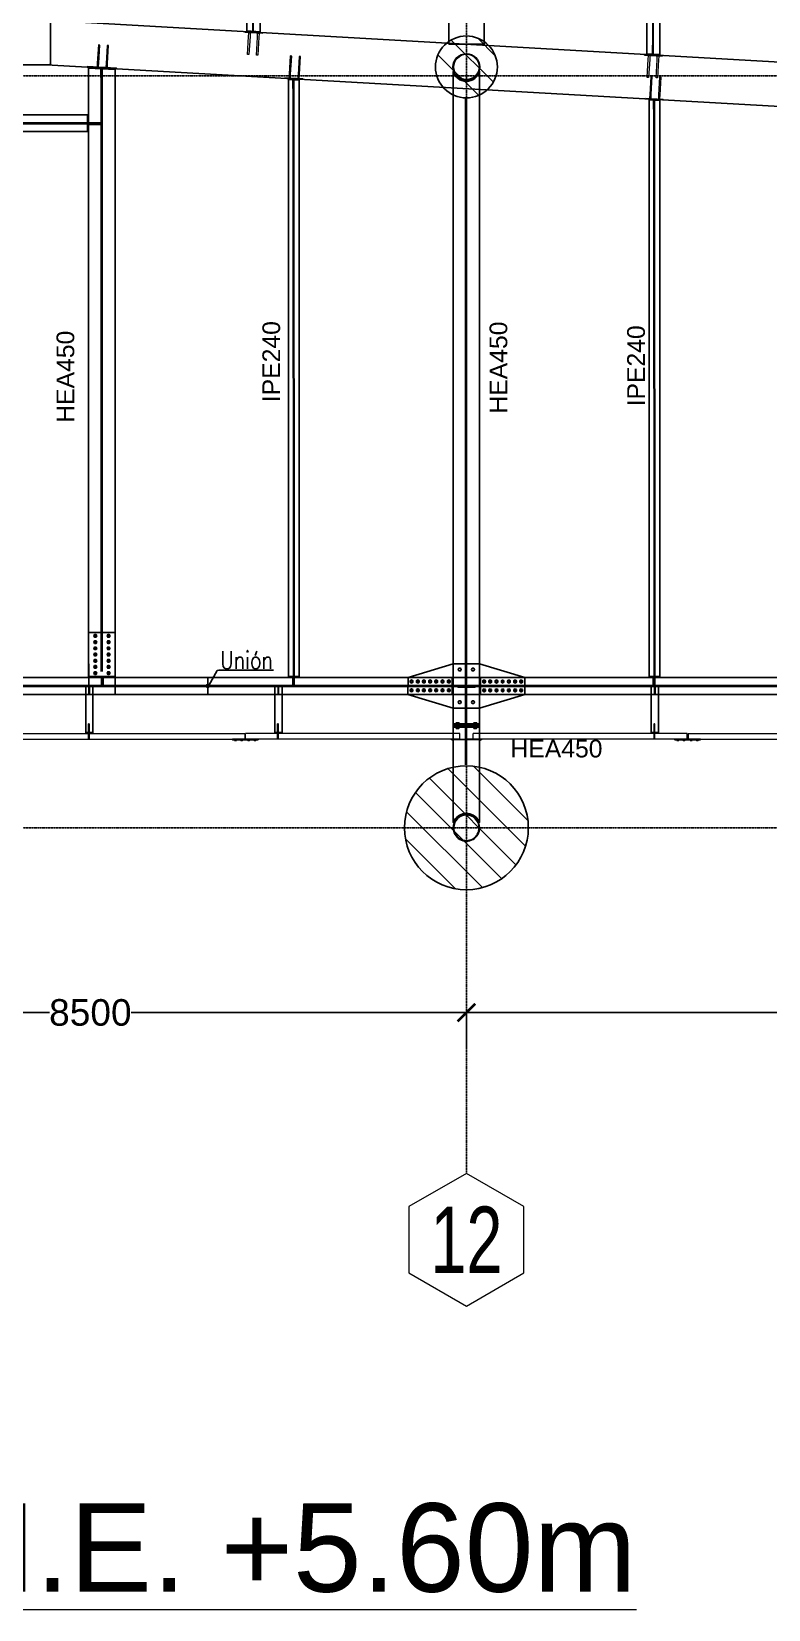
# Model space of a CAD drawing. Header units: millimetres. Extents: x -12345 to 95575, y -10691 to 31862.
# Drawn here: x 46085 to 54414, y -8835 to 9000 of the extents above; entities that cross this region are included whole.
import ezdxf
from ezdxf.enums import TextEntityAlignment as Align

# ---------------------------------------------------------------- set-up
doc = ezdxf.new("R2010")
doc.units = ezdxf.units.MM
doc.header["$LTSCALE"] = 0.9
doc.linetypes.add('DXK_LINE_DOT3', pattern=[5.9187, 2.979, -0.9799, 0.9799, -0.9799])
doc.layers.get('0').update_dxf_attribs({"color": 255})
for name, color, linetype, lineweight in [('0-1', 7, 'Continuous', 5), ('E_COLUMNAS', 1, 'Continuous', 18), ('E_COLUMNAS-1', 1, 'Continuous', 25), ('E_TEXTO', 3, 'Continuous', 9), ('E_VIGAS-1', 254, 'Continuous', 25), ('E_VIGAS-2', 5, 'Continuous', 25), ('HCB-TEXT-H1', 6, 'Continuous', 18), ('HCB_EJES', 1, 'DXK_LINE_DOT3', 9), ('HCB_VARILLA', 5, 'Continuous', 15)]:
    doc.layers.add(name, color=color, linetype=linetype, lineweight=lineweight)
for name, color, linetype in [('COTAS', 8, 'Continuous'), ('HCB-EJES', 1, 'Continuous'), ('HCB-PLATINAS', 3, 'Continuous'), ('HCB-ROTULOS', 2, 'Continuous'), ('HCB_ALMA', 252, 'Continuous'), ('HCB_PANTALLAS', 6, 'Continuous'), ('HCB_VIGAS', 4, 'Continuous'), ('UNIÒN', 6, 'Continuous')]:
    doc.layers.add(name, color=color, linetype=linetype)
doc.styles.add('CNI_COTAS', font='romans.shx', dxfattribs={"width": 0.8})
doc.styles.add('VERDANA', font='arial.ttf')
doc.dimstyles.new('1.125', dxfattribs={"dimscale": 0, "dimtxt": 300, "dimasz": 200, "dimexe": 4, "dimexo": 4, "dimgap": 15, "dimtad": 0, "dimdec": 0, "dimzin": 4, "dimdsep": 46, "dimtxsty": 'VERDANA', "dimblk": 'ARCHTICK', "dimcen": -10, "dimclrd": 256, "dimclrt": 3, "dimadec": 0, "dimazin": 0, "dimtfac": 1, "dimtdec": 0, "dimtmove": 2, "dimatfit": 0, "dimldrblk": 'OBLIQUE', "dimfxl": 0.05, "dimtolj": 1, "dimtzin": 0, "dimarcsym": 0})
doc.dimstyles.new('UNIÒN', dxfattribs={"dimscale": 0, "dimtxt": 200, "dimasz": 60, "dimexe": 4, "dimexo": 4, "dimgap": 15, "dimtad": 1, "dimdec": 0, "dimzin": 4, "dimdsep": 46, "dimtxsty": 'CNI_COTAS', "dimcen": -0.09, "dimclrd": 6, "dimclrt": 3, "dimadec": 0, "dimazin": 0, "dimtfac": 1, "dimtdec": 0, "dimtmove": 2, "dimatfit": 0, "dimfxl": 0.05, "dimtolj": 1, "dimtzin": 0, "dimarcsym": 0})

# ---------------------------------------------------------------- blocks, each defined once
blk = doc.blocks.new('_ArchTick')
at = {"color": 0, "linetype": 'ByBlock', "const_width": 0.15}
blk.add_lwpolyline([(-0.5, -0.5), (0.5, 0.5)], dxfattribs=at)
blk = doc.blocks.new('*D110')
at = {"layer": 'COTAS', "color": 0, "lineweight": -2, "transparency": 16777216}
for p, q in [((42500, -2507), (42500, -2085)), ((51000, -2507), (51000, -2085))]:
    blk.add_line(p, q, dxfattribs=at)
at = {"layer": 'COTAS', "lineweight": -2, "transparency": 16777216}
for p, q in [((42500, -2089), (46287, -2089)), ((51000, -2089), (47213, -2089))]:
    blk.add_line(p, q, dxfattribs=at)
at = {"layer": 'Defpoints', "color": 0, "transparency": 16777216}
for p in [(42500, -2089), (42500, -2511), (51000, -2511)]:
    blk.add_point(p, dxfattribs=at)
at = {"layer": 'COTAS', "lineweight": -2, "transparency": 16777216, "xscale": 200, "yscale": 200, "zscale": 200, "rotation": 180}
blk.add_blockref('_ArchTick', (42500, -2089), dxfattribs=at)
at = {"layer": 'COTAS', "lineweight": -2, "transparency": 16777216, "xscale": 200, "yscale": 200, "zscale": 200}
blk.add_blockref('_ArchTick', (51000, -2089), dxfattribs=at)
at = {"layer": 'COTAS', "color": 3, "transparency": 16777216, "insert": (46750, -2089), "char_height": 300, "attachment_point": 5, "style": 'VERDANA'}
blk.add_mtext('\\A1;8500', dxfattribs=at)
blk = doc.blocks.new('_Oblique')
at = {"color": 0, "linetype": 'ByBlock', "lineweight": -2}
blk.add_line((-0.5, -0.5), (0.5, 0.5), dxfattribs=at)
blk = doc.blocks.new('*D111')
at = {"layer": 'COTAS', "color": 0, "lineweight": -2, "transparency": 16777216}
for p, q in [((51000, -2507), (51000, -2085)), ((59500, -2507), (59500, -2085))]:
    blk.add_line(p, q, dxfattribs=at)
at = {"layer": 'COTAS', "lineweight": -2, "transparency": 16777216}
for p, q in [((51000, -2089), (54787, -2089)), ((59500, -2089), (55713, -2089))]:
    blk.add_line(p, q, dxfattribs=at)
at = {"layer": 'Defpoints', "color": 0, "transparency": 16777216}
for p in [(51000, -2089), (51000, -2511), (59500, -2511)]:
    blk.add_point(p, dxfattribs=at)
at = {"layer": 'COTAS', "lineweight": -2, "transparency": 16777216, "xscale": 200, "yscale": 200, "zscale": 200, "rotation": 180}
blk.add_blockref('_ArchTick', (51000, -2089), dxfattribs=at)
at = {"layer": 'COTAS', "lineweight": -2, "transparency": 16777216, "xscale": 200, "yscale": 200, "zscale": 200}
blk.add_blockref('_ArchTick', (59500, -2089), dxfattribs=at)
at = {"layer": 'COTAS', "color": 3, "transparency": 16777216, "insert": (55250, -2089), "char_height": 300, "attachment_point": 5, "style": 'VERDANA'}
blk.add_mtext('\\A1;8500', dxfattribs=at)

msp = doc.modelspace()

# ---------------------------------------------------------------- hatches: boundary and pattern name
at = {"layer": 'E_COLUMNAS'}
h = msp.add_hatch(dxfattribs=at)
h.set_pattern_fill('FP_24', color=256, scale=1000, style=0, pattern_type=2)
h.set_pattern_definition([(135, (82662.18, -140662), (-159.09903, -159.09903), [])])
h.paths.add_polyline_path([(51032.5, 8251.5), (51096, 8263.4), (51156.2, 8286.7), (51211.1, 8320.7), (51258.8, 8364.2), (51297.8, 8415.7), (51326.5, 8473.6), (51344.2, 8535.7), (51350.2, 8600), (51344.2, 8664.3), (51326.5, 8726.4), (51297.8, 8784.3), (51258.8, 8835.8), (51211.1, 8879.3), (51156.2, 8913.3), (51096, 8936.6), (51032.5, 8948.5), (50967.9, 8948.5), (50904.4, 8936.6), (50844.2, 8913.3), (50789.3, 8879.3), (50741.5, 8835.8), (50702.6, 8784.3), (50673.8, 8726.4), (50656.1, 8664.3), (50650.2, 8600), (50656.1, 8535.7), (50673.8, 8473.6), (50702.6, 8415.7), (50741.5, 8364.2), (50789.3, 8320.7), (50844.2, 8286.7), (50904.4, 8263.4), (50967.9, 8251.5)])
h = msp.add_hatch(dxfattribs=at)
h.set_pattern_fill('FP_1', color=256, scale=1000, style=0, pattern_type=2)
h.set_pattern_definition([(135, (82662.1, -140662.42), (-159.09903, -159.09903), [])])
h.paths.add_polyline_path([(51000, -700), (51091.4, -694), (51181.2, -676.1), (51267.9, -646.7), (51350, -606.2), (51426.1, -555.3), (51495, -495), (51555.3, -426.1), (51606.2, -350), (51646.7, -267.9), (51676.1, -181.2), (51694, -91.4), (51700, 0), (51694, 91.4), (51676.1, 181.2), (51646.7, 267.9), (51606.2, 350), (51555.3, 426.1), (51495, 495), (51426.1, 555.3), (51350, 606.2), (51267.9, 646.7), (51181.2, 676.1), (51091.4, 694), (51000, 700), (50908.6, 694), (50818.8, 676.1), (50732.1, 646.7), (50650, 606.2), (50573.9, 555.3), (50505, 495), (50444.7, 426.1), (50393.8, 350), (50353.3, 267.9), (50323.9, 181.2), (50306, 91.4), (50300, 0), (50306, -91.4), (50323.9, -181.2), (50353.3, -267.9), (50393.8, -350), (50444.7, -426.1), (50505, -495), (50573.9, -555.3), (50650, -606.2), (50732.1, -646.7), (50818.8, -676.1), (50908.6, -694)])

# ---------------------------------------------------------------- linework, layer by layer
at = {"color": 1, "linetype": 'Continuous'}
for centre, radius, start, end in [((46805.5, 2168.3), 11, 90.03592, 270.03592), ((46805.5, 2168.3), 10, 30.03592, 210.03592), ((46805.5, 2168.3), 10, 210.03592, 30.03592), ((46805.5, 2168.3), 11, 270.03592, 90.03592), ((46955.5, 2168.4), 11, 90.03592, 270.03592), ((46955.5, 2168.4), 10, 30.03592, 210.03592), ((46955.5, 2168.4), 10, 210.03592, 30.03592), ((46955.5, 2168.4), 11, 270.03592, 90.03592), ((46805.6, 2098.3), 11, 90.03592, 270.03592), ((46805.6, 2028.3), 11, 90.03592, 270.03592), ((46805.6, 1958.3), 11, 90.03592, 270.03592), ((46805.6, 2098.3), 10, 30.03592, 210.03592), ((46805.6, 2028.3), 10, 30.03592, 210.03592), ((46805.6, 1958.3), 10, 30.03592, 210.03592), ((46805.6, 2098.3), 10, 210.03592, 30.03592), ((46805.6, 2028.3), 10, 210.03592, 30.03592), ((46805.6, 1958.3), 10, 210.03592, 30.03592), ((46805.6, 2098.3), 11, 270.03592, 90.03592), ((46805.6, 2028.3), 11, 270.03592, 90.03592), ((46805.6, 1958.3), 11, 270.03592, 90.03592), ((46955.6, 2098.4), 11, 90.03592, 270.03592), ((46955.6, 2028.4), 11, 90.03592, 270.03592), ((46955.6, 1958.4), 11, 90.03592, 270.03592), ((46955.6, 2098.4), 10, 30.03592, 210.03592), ((46955.6, 2028.4), 10, 30.03592, 210.03592), ((46955.6, 1958.4), 10, 30.03592, 210.03592), ((46955.6, 2098.4), 10, 210.03592, 30.03592), ((46955.6, 2028.4), 10, 210.03592, 30.03592), ((46955.6, 1958.4), 10, 210.03592, 30.03592), ((46955.6, 2098.4), 11, 270.03592, 90.03592), ((46955.6, 2028.4), 11, 270.03592, 90.03592), ((46955.6, 1958.4), 11, 270.03592, 90.03592), ((46805.7, 1888.3), 11, 90.03592, 270.03592), ((46805.7, 1818.3), 11, 90.03592, 270.03592), ((46805.7, 1888.3), 10, 30.03592, 210.03592), ((46805.7, 1818.3), 10, 30.03592, 210.03592), ((46805.7, 1888.3), 10, 210.03592, 30.03592), ((46805.7, 1818.3), 10, 210.03592, 30.03592), ((46805.7, 1888.3), 11, 270.03592, 90.03592), ((46805.7, 1818.3), 11, 270.03592, 90.03592), ((46955.7, 1888.4), 11, 90.03592, 270.03592), ((46955.7, 1818.4), 11, 90.03592, 270.03592), ((46955.7, 1888.4), 10, 30.03592, 210.03592), ((46955.7, 1818.4), 10, 30.03592, 210.03592), ((46955.7, 1888.4), 10, 210.03592, 30.03592), ((46955.7, 1818.4), 10, 210.03592, 30.03592), ((46955.7, 1888.4), 11, 270.03592, 90.03592), ((46955.7, 1818.4), 11, 270.03592, 90.03592), ((46805.8, 1748.3), 11, 90.03592, 270.03592), ((46805.8, 1748.3), 10, 30.03592, 210.03592), ((46805.8, 1748.3), 10, 210.03592, 30.03592), ((46805.8, 1748.3), 11, 270.03592, 90.03592), ((46955.8, 1748.4), 11, 90.03592, 270.03592), ((46955.8, 1748.4), 10, 30.03592, 210.03592), ((46955.8, 1748.4), 10, 210.03592, 30.03592), ((46955.8, 1748.4), 11, 270.03592, 90.03592), ((50380, 1653.4), 11.5, 18, 198), ((50380, 1653.4), 11.5, 198, 18), ((50380, 1653.4), 10, 90, 270), ((50380, 1653.4), 10, 270, 90), ((50450, 1653.4), 11.5, 18, 198), ((50450, 1653.4), 11.5, 198, 18), ((50450, 1653.4), 10, 90, 270), ((50450, 1653.4), 10, 270, 90), ((50520, 1653.4), 11.5, 18, 198), ((50520, 1653.4), 11.5, 198, 18), ((50520, 1653.4), 10, 90, 270), ((50520, 1653.4), 10, 270, 90), ((50590, 1653.4), 11.5, 18, 198), ((50590, 1653.4), 11.5, 198, 18), ((50590, 1653.4), 10, 90, 270), ((50590, 1653.4), 10, 270, 90), ((50660, 1653.4), 11.5, 18, 198), ((50660, 1653.4), 11.5, 198, 18), ((50660, 1653.4), 10, 90, 270), ((50660, 1653.4), 10, 270, 90), ((50730, 1653.4), 11.5, 18, 198), ((50730, 1653.4), 11.5, 198, 18), ((50730, 1653.4), 10, 90, 270), ((50730, 1653.4), 10, 270, 90), ((50800, 1653.4), 11.5, 18, 198), ((50800, 1653.4), 11.5, 198, 18), ((50800, 1653.4), 10, 90, 270), ((50800, 1653.4), 10, 270, 90), ((51200, 1653.4), 11.5, 18, 198), ((51200, 1653.4), 11.5, 198, 18), ((51200, 1653.4), 10, 90, 270), ((51200, 1653.4), 10, 270, 90), ((51270, 1653.4), 11.5, 18, 198), ((51270, 1653.4), 11.5, 198, 18), ((51270, 1653.4), 10, 90, 270), ((51270, 1653.4), 10, 270, 90), ((51340, 1653.4), 11.5, 18, 198), ((51340, 1653.4), 11.5, 198, 18), ((51340, 1653.4), 10, 90, 270), ((51340, 1653.4), 10, 270, 90), ((51410, 1653.4), 11.5, 18, 198), ((51410, 1653.4), 11.5, 198, 18), ((51410, 1653.4), 10, 90, 270), ((51410, 1653.4), 10, 270, 90), ((51480, 1653.4), 11.5, 18, 198), ((51480, 1653.4), 11.5, 198, 18), ((51480, 1653.4), 10, 90, 270), ((51480, 1653.4), 10, 270, 90), ((51550, 1653.4), 11.5, 18, 198), ((51550, 1653.4), 11.5, 198, 18), ((51550, 1653.4), 10, 90, 270), ((51550, 1653.4), 10, 270, 90), ((51620, 1653.4), 11.5, 18, 198), ((51620, 1653.4), 11.5, 198, 18), ((51620, 1653.4), 10, 90, 270), ((51620, 1653.4), 10, 270, 90), ((50380, 1553.4), 11.5, 18, 198), ((50380, 1553.4), 11.5, 198, 18), ((50380, 1553.4), 10, 90, 270), ((50380, 1553.4), 10, 270, 90), ((50450, 1553.4), 11.5, 18, 198), ((50450, 1553.4), 11.5, 198, 18), ((50450, 1553.4), 10, 90, 270), ((50450, 1553.4), 10, 270, 90), ((50520, 1553.4), 11.5, 18, 198), ((50520, 1553.4), 11.5, 198, 18), ((50520, 1553.4), 10, 90, 270), ((50520, 1553.4), 10, 270, 90), ((50590, 1553.4), 11.5, 18, 198), ((50590, 1553.4), 11.5, 198, 18), ((50590, 1553.4), 10, 90, 270), ((50590, 1553.4), 10, 270, 90), ((50660, 1553.4), 11.5, 18, 198), ((50660, 1553.4), 11.5, 198, 18), ((50660, 1553.4), 10, 90, 270), ((50660, 1553.4), 10, 270, 90), ((50730, 1553.4), 11.5, 18, 198), ((50730, 1553.4), 11.5, 198, 18), ((50730, 1553.4), 10, 90, 270), ((50730, 1553.4), 10, 270, 90), ((50800, 1553.4), 11.5, 18, 198), ((50800, 1553.4), 11.5, 198, 18), ((50800, 1553.4), 10, 90, 270), ((50800, 1553.4), 10, 270, 90), ((51200, 1553.4), 11.5, 18, 198), ((51200, 1553.4), 11.5, 198, 18), ((51200, 1553.4), 10, 90, 270), ((51200, 1553.4), 10, 270, 90), ((51270, 1553.4), 11.5, 18, 198), ((51270, 1553.4), 11.5, 198, 18), ((51270, 1553.4), 10, 90, 270), ((51270, 1553.4), 10, 270, 90), ((51340, 1553.4), 11.5, 18, 198), ((51340, 1553.4), 11.5, 198, 18), ((51340, 1553.4), 10, 90, 270), ((51340, 1553.4), 10, 270, 90), ((51410, 1553.4), 11.5, 18, 198), ((51410, 1553.4), 11.5, 198, 18), ((51410, 1553.4), 10, 90, 270), ((51410, 1553.4), 10, 270, 90), ((51480, 1553.4), 11.5, 18, 198), ((51480, 1553.4), 11.5, 198, 18), ((51480, 1553.4), 10, 90, 270), ((51480, 1553.4), 10, 270, 90), ((51550, 1553.4), 11.5, 18, 198), ((51550, 1553.4), 11.5, 198, 18), ((51550, 1553.4), 10, 90, 270), ((51550, 1553.4), 10, 270, 90), ((51620, 1553.4), 11.5, 18, 198), ((51620, 1553.4), 11.5, 198, 18), ((51620, 1553.4), 10, 90, 270), ((51620, 1553.4), 10, 270, 90)]:
    msp.add_arc(centre, radius, start, end, dxfattribs=at)
at = {"layer": '0-1', "color": 8}
for p, q in [((36505, 1066.6), (48495, 1066.6)), ((36505, 1001.6), (48495, 1001.6)), ((48495, 1066.6), (48495, 1001.6)), ((48505, 1001.6), (48505, 1066.6)), ((50850, 1066.6), (48505, 1066.6)), ((50850, 1001.6), (48505, 1001.6)), ((50829.3, 1001.6), (50994.3, 1001.6)), ((50924.3, 1066.6), (50850, 1066.6)), ((50924.3, 1001.6), (50924.3, 1066.6)), ((51170.8, 1001.6), (51005.8, 1001.6)), ((51075.8, 1001.6), (51075.8, 1066.6)), ((51150, 1066.6), (51075.8, 1066.6)), ((53495, 1066.6), (51150, 1066.6)), ((53495, 1001.6), (51150, 1001.6)), ((53495, 1001.6), (53495, 1066.6)), ((53505, 1066.6), (53505, 1001.6)), ((53505, 1066.6), (65495, 1066.6)), ((53505, 1001.6), (65495, 1001.6))]:
    msp.add_line(p, q, dxfattribs=at)
at = {"layer": 'E_COLUMNAS', "linetype": 'Continuous'}
for points in [[(50847.7, -0.1, 1), (51152.7, 0.1, 1)], [(50857.7, 0.1, 1), (51142.7, 0, 1)]]:
    msp.add_lwpolyline(points, format="xyb", close=True, dxfattribs=at)
for radius in [152.5, 142.5]:
    msp.add_circle((51000, 8600), radius, dxfattribs=at)
at = {"layer": 'E_COLUMNAS-1'}
for centre, radius in [((51000, 8600), 350), ((51000, 0), 700)]:
    msp.add_circle(centre, radius, dxfattribs=at)
at = {"layer": 'E_VIGAS-1', "color": 30, "true_color": 0xf26722}
for p, q in [((50800, 16649.9), (50800, 8856.7)), ((51200, 16649.9), (51200, 8856.7)), ((46300.2, 9123.1), (59506.1, 8370.3)), ((50800, 8856.7), (51200, 8856.7))]:
    msp.add_line(p, q, dxfattribs=at)
at = {"layer": 'E_VIGAS-2', "color": 30, "true_color": 0xf26722}
msp.add_line((59508.9, 7869.3), (46250.7, 8625.2), dxfattribs=at)
at = {"layer": 'HCB-EJES', "linetype": 'DXK_LINE_DOT3'}
for p, q in [((51000, -3906.8), (51000, 29407)), ((-10844.5, 8500), (94075, 8500)), ((-6888.4, 1600), (90118.8, 1600)), ((-10844.5, 0), (94075, 0))]:
    msp.add_line(p, q, dxfattribs=at)
at = {"layer": 'HCB-PLATINAS'}
for points in [[(48591.6, 8992.5), (48585.7, 8992.8), (48585.6, 9002.7), (48585.6, 9102.7), (48591.6, 9102.7), (48591.6, 9002.7)], [(48495, 8992), (48694.7, 8980.6), (48695, 8986.6), (48495.4, 8998)], [(53012.3, 8734.5), (53212, 8723), (53212.3, 8729), (53012.7, 8740.5)], [(53108.9, 8735), (53103, 8735.3), (53102.9, 8745.1), (53102.9, 8845.1), (53108.9, 8845.1), (53108.9, 8745.1)], [(46715.8, 8604.6), (47045.7, 8585.8), (47045.7, 8579.8), (46715.8, 8598.6)], [(48949.3, 8477.3), (49149, 8465.9), (49148.6, 8459.9), (48949, 8471.4)], [(53024.1, 8245), (53223.8, 8233.6), (53223.4, 8227.6), (53023.8, 8239)]]:
    msp.add_lwpolyline(points, close=True, dxfattribs=at)
for points in [[(46869.8, 8589.9), (46869.7, 8479.7), (46875.7, 8479.7), (46875.8, 8589.5), (46869.8, 8589.9)], [(49039.2, 8466.2), (49039.2, 8356), (49045.2, 8356), (49045.2, 8465.8), (49039.2, 8466.2)], [(53114, 8233.9), (53114, 8123.7), (53120, 8123.7), (53120, 8233.5), (53114, 8233.9)]]:
    msp.add_lwpolyline(points, dxfattribs=at)
at = {"layer": 'HCB_ALMA'}
for p, q in [((53105.4, 8751.7), (53105.4, 16749.3)), ((53112.5, 8751.7), (53112.5, 16749.3)), ((46871.5, 1766.1), (46871.5, 8567.1)), ((46883, 1766.1), (46883, 8567.1)), ((49046.7, 1708.4), (49043.1, 8449.4)), ((49053.8, 1708.4), (49050.2, 8449.4)), ((50990.7, 712.7), (50990.7, 8250)), ((51002.2, 712.7), (51002.2, 8250)), ((53121.4, 1708.3), (53117.9, 8217.1)), ((53128.5, 1708.3), (53125, 8217.1)), ((34159.1, 7967.2), (46714.5, 7967.1)), ((34159.1, 7957.8), (46714.5, 7957.8)), ((42709.4, 1608), (50838.2, 1608)), ((51156.4, 1607.9), (59285.3, 1607.9)), ((42709.4, 1598.6), (50836.4, 1598.6)), ((51156.4, 1598.5), (59283.5, 1598.5))]:
    msp.add_line(p, q, dxfattribs=at)
at = {"layer": 'HCB_EJES', "color": 40, "linetype": 'ByBlock', "true_color": 0xf8d731}
msp.add_lwpolyline([(50350.5, -5031.8), (51000, -5406.8), (51649.5, -5031.8), (51649.5, -4281.8), (51000, -3906.8), (50350.5, -4281.8)], close=True, dxfattribs=at)
at = {"layer": 'HCB_PANTALLAS'}
msp.add_lwpolyline([(42700.1, 16375.3), (46300.1, 16375.3), (46300.1, 16875.3), (38700.1, 16875.3), (38700.1, 16375.3), (42300.1, 16375.3), (42300.1, 9125.3), (38700.1, 9125.3), (38700.1, 8625.3), (46300.1, 8625.3), (46300.1, 9125.3), (42700.1, 9125.3)], close=True, dxfattribs=at)
at = {"layer": 'HCB_VARILLA', "color": 5}
for points in [[(48545.3, 8987.6), (48549, 8988.9), (48552.6, 8987.2), (48554.6, 8986.3), (48556.6, 8980.5), (48554.4, 8943.1), (48542.7, 8738.9), (48526.7, 8739.8), (48538.4, 8944), (48540.6, 8981.4), (48543.3, 8986.9)], [(48645.2, 8981.9), (48648.9, 8983.2), (48652.4, 8981.5), (48654.4, 8980.5), (48656.4, 8974.8), (48654.2, 8937.3), (48642.5, 8733.2), (48626.5, 8734.1), (48638.3, 8938.2), (48640.4, 8975.7), (48643.1, 8981.2)], [(46830.4, 8599.7), (46833.9, 8598), (46837.6, 8599.2), (46839.7, 8600), (46842.3, 8605.5), (46844.5, 8642.9), (46856.2, 8847.1), (46840.2, 8848), (46828.5, 8643.8), (46826.4, 8606.4), (46828.4, 8600.6)], [(46930.2, 8593.9), (46933.7, 8592.2), (46937.4, 8593.5), (46939.5, 8594.2), (46942.2, 8599.8), (46944.3, 8637.2), (46956, 8841.4), (46940.1, 8842.3), (46928.3, 8638.1), (46926.2, 8600.7), (46928.2, 8594.9)], [(48999.8, 8476), (49003.3, 8474.2), (49007, 8475.5), (49009.1, 8476.3), (49011.8, 8481.8), (49013.9, 8519.2), (49025.6, 8723.4), (49009.7, 8724.3), (48997.9, 8520.1), (48995.8, 8482.7), (48997.8, 8476.9)], [(49099.6, 8470.2), (49103.2, 8468.5), (49106.9, 8469.8), (49108.9, 8470.5), (49111.6, 8476.1), (49113.8, 8513.5), (49125.5, 8717.7), (49109.5, 8718.6), (49097.8, 8514.4), (49095.6, 8477), (49097.6, 8471.2)], [(53062.6, 8730.1), (53066.3, 8731.4), (53069.9, 8729.7), (53071.8, 8728.7), (53073.9, 8723), (53071.7, 8685.5), (53060, 8481.4), (53044, 8482.3), (53055.7, 8686.4), (53057.9, 8723.9), (53060.6, 8729.4)], [(53162.5, 8724.4), (53166.2, 8725.7), (53169.7, 8724), (53171.7, 8723), (53173.7, 8717.2), (53171.5, 8679.8), (53159.8, 8475.6), (53143.8, 8476.5), (53155.6, 8680.7), (53157.7, 8718.1), (53160.4, 8723.6)], [(53074.6, 8243.6), (53078.1, 8241.9), (53081.8, 8243.2), (53083.9, 8244), (53086.6, 8249.5), (53088.7, 8286.9), (53100.4, 8491.1), (53084.5, 8492), (53072.7, 8287.8), (53070.6, 8250.4), (53072.6, 8244.6)], [(53174.4, 8237.9), (53178, 8236.2), (53181.7, 8237.5), (53183.7, 8238.2), (53186.4, 8243.7), (53188.5, 8281.2), (53200.3, 8485.3), (53184.3, 8486.3), (53172.6, 8282.1), (53170.4, 8244.7), (53172.4, 8238.9)]]:
    msp.add_lwpolyline(points, close=True, dxfattribs=at)
at = {"layer": 'HCB_VIGAS'}
for p, q in [((46293.1, 8625.2), (46285.9, 8625.6)), ((46896.5, 1698), (46886.5, 1698)), ((46735.7, 1578.6), (46741.7, 1578.6)), ((48872.2, 1578.7), (48878.2, 1578.7)), ((53127, 1578.5), (53133, 1578.5)), ((46730.2, 1159.1), (46736.2, 1159.1)), ((46730.2, 1079.1), (46736.2, 1079.1)), ((48866.7, 1159.1), (48872.7, 1159.1)), ((48866.7, 1079.1), (48872.7, 1079.1)), ((50900, 1174.7), (50900, 1187.9)), ((50900, 1123.5), (50900, 1136.7)), ((51100, 1174.7), (51100, 1187.9)), ((51100, 1123.5), (51100, 1136.7)), ((53121.5, 1159.1), (53127.5, 1159.1)), ((53121.5, 1079.1), (53127.5, 1079.1)), ((46730.2, 1066.6), (46736.2, 1066.6)), ((46730.2, 1019.1), (46736.2, 1019.1)), ((48384.8, 987.7), (48384.8, 995.6)), ((48395.2, 987.7), (48395.2, 995.6)), ((48454.8, 987.7), (48454.8, 995.6)), ((48465.2, 987.7), (48465.2, 995.6)), ((48534.8, 987.7), (48534.8, 995.6)), ((48545.2, 987.7), (48545.2, 995.6)), ((48604.8, 987.7), (48604.8, 995.6)), ((48615.2, 987.7), (48615.2, 995.6)), ((48866.7, 1066.6), (48872.7, 1066.6)), ((48866.7, 1019.1), (48872.7, 1019.1)), ((50849.1, 989.7), (50849.1, 997.6)), ((50924.3, 1001.6), (50850, 1001.6)), ((50914.3, 997.6), (50914.3, 1001.6)), ((50934.3, 997.6), (50934.3, 1001.6)), ((50969.3, 997.6), (50969.3, 1001.6)), ((51030.8, 997.6), (51030.8, 1001.6)), ((51065.8, 997.6), (51065.8, 1001.6)), ((51150, 1001.6), (51075.8, 1001.6)), ((51085.8, 997.6), (51085.8, 1001.6)), ((53121.5, 1066.6), (53127.5, 1066.6)), ((53121.5, 1019.1), (53127.5, 1019.1)), ((53384.8, 987.7), (53384.8, 995.6)), ((53395.2, 987.7), (53395.2, 995.6)), ((53454.8, 987.7), (53454.8, 995.6)), ((53465.2, 987.7), (53465.2, 995.6)), ((53534.8, 987.7), (53534.8, 995.6)), ((53545.2, 987.7), (53545.2, 995.6)), ((53604.8, 987.7), (53604.8, 995.6)), ((53615.2, 987.7), (53615.2, 995.6))]:
    msp.add_line(p, q, dxfattribs=at)
for points in [[(53037.5, 16752.1), (53037.5, 8749), (53187.5, 8740.5), (53187.5, 16760.6)], [(48520.2, 9006.6), (48520.2, 16495), (48670.2, 16503.6), (48670.2, 8998)], [(47030.8, 8570.7), (47030.8, 1708.3), (47001, 1708.3), (46760.6, 1708.3), (46730.8, 1708.3), (46730.8, 5563), (46730.8, 8587.8)], [(48990.2, 8459), (48990.2, 1708.4), (49110.2, 1708.4), (49110.2, 8452.1)], [(53065, 8226.7), (53065, 1708.4), (53185, 1708.4), (53185, 8219.8)], [(46861.5, 7960.2), (46861.5, 7967.3), (46718.1, 7967.2), (46718.1, 7960.1)], [(46871.5, 7950.2), (46871.5, 7960.2), (46730.8, 7960.1), (46730.8, 7950.1)], [(47030.6, 1508.4), (46731.4, 1508.3), (46730.1, 2208.3), (47030.9, 2208.3)], [(46822.8, 2168.3), (46814.2, 2183.3), (46796.8, 2183.3), (46788.2, 2168.3), (46796.9, 2153.3), (46814.2, 2153.3)], [(46972.8, 2168.4), (46964.2, 2183.4), (46946.8, 2183.4), (46938.2, 2168.4), (46946.9, 2153.4), (46964.2, 2153.4)], [(46822.9, 2098.3), (46814.2, 2113.3), (46796.9, 2113.3), (46788.2, 2098.3), (46796.9, 2083.3), (46814.2, 2083.3)], [(46822.9, 2028.3), (46814.2, 2043.3), (46796.9, 2043.3), (46788.3, 2028.3), (46796.9, 2013.3), (46814.3, 2013.3)], [(46823, 1958.3), (46814.3, 1973.3), (46797, 1973.3), (46788.3, 1958.3), (46797, 1943.3), (46814.3, 1943.3)], [(46972.9, 2098.4), (46964.2, 2113.4), (46946.9, 2113.4), (46938.2, 2098.4), (46946.9, 2083.4), (46964.2, 2083.4)], [(46972.9, 2028.4), (46964.2, 2043.4), (46946.9, 2043.4), (46938.3, 2028.4), (46946.9, 2013.4), (46964.3, 2013.4)], [(46973, 1958.4), (46964.3, 1973.4), (46947, 1973.4), (46938.3, 1958.4), (46947, 1943.4), (46964.3, 1943.4)], [(46823, 1888.3), (46814.3, 1903.3), (46797, 1903.3), (46788.4, 1888.3), (46797, 1873.3), (46814.4, 1873.3)], [(46823, 1818.3), (46814.4, 1833.3), (46797.1, 1833.3), (46788.4, 1818.3), (46797.1, 1803.3), (46814.4, 1803.3)], [(46973, 1888.4), (46964.3, 1903.4), (46947, 1903.4), (46938.4, 1888.4), (46947, 1873.4), (46964.4, 1873.4)], [(46973, 1818.4), (46964.4, 1833.4), (46947.1, 1833.4), (46938.4, 1818.4), (46947.1, 1803.4), (46964.4, 1803.4)], [(50840, 1508.4), (50340, 1508.4), (46880.8, 1508.3), (46760.9, 1508.3), (43223, 1508.3), (42722.9, 1508.3), (42722.9, 1698.3), (43223, 1698.3), (46760.6, 1698.3), (47001, 1698.3), (50341.8, 1698.4), (50840, 1698.4)], [(46823.1, 1748.3), (46814.4, 1763.3), (46797.1, 1763.3), (46788.5, 1748.3), (46797.1, 1733.3), (46814.4, 1733.3)], [(46973.1, 1748.4), (46964.4, 1763.4), (46947.1, 1763.4), (46938.5, 1748.4), (46947.1, 1733.4), (46964.4, 1733.4)], [(49036.7, 1608), (49046.7, 1608), (49046.7, 1698.3), (49036.7, 1698.3)], [(49046.7, 1618), (49053.8, 1618), (49053.8, 1708.4), (49046.7, 1708.4)], [(50380, 1636.1), (50365, 1644.7), (50365, 1662), (50380, 1670.7), (50395, 1662), (50395, 1644.7)], [(50450, 1636.1), (50435, 1644.7), (50435, 1662), (50450, 1670.7), (50465, 1662), (50465, 1644.7)], [(50520, 1636.1), (50505, 1644.7), (50505, 1662), (50520, 1670.7), (50535, 1662), (50535, 1644.7)], [(50590, 1636.1), (50575, 1644.7), (50575, 1662), (50590, 1670.7), (50605, 1662), (50605, 1644.7)], [(50660, 1636.1), (50645, 1644.7), (50645, 1662), (50660, 1670.7), (50675, 1662), (50675, 1644.7)], [(50730, 1636.1), (50715, 1644.7), (50715, 1662), (50730, 1670.7), (50745, 1662), (50745, 1644.7)], [(50800, 1636.1), (50785, 1644.7), (50785, 1662), (50800, 1670.7), (50815, 1662), (50815, 1644.7)], [(59277, 1698.4), (59277, 1508.4), (58777, 1508.4), (51660, 1508.4), (51160, 1508.4), (51160, 1698.4), (51659.8, 1698.4), (58777, 1698.4)], [(51200, 1670.7), (51215, 1662), (51215, 1644.7), (51200, 1636.1), (51185, 1644.7), (51185, 1662)], [(51270, 1670.7), (51285, 1662), (51285, 1644.7), (51270, 1636.1), (51255, 1644.7), (51255, 1662)], [(51340, 1670.7), (51355, 1662), (51355, 1644.7), (51340, 1636.1), (51325, 1644.7), (51325, 1662)], [(51410, 1670.7), (51425, 1662), (51425, 1644.7), (51410, 1636.1), (51395, 1644.7), (51395, 1662)], [(51480, 1670.7), (51495, 1662), (51495, 1644.7), (51480, 1636.1), (51465, 1644.7), (51465, 1662)], [(51550, 1670.7), (51565, 1662), (51565, 1644.7), (51550, 1636.1), (51535, 1644.7), (51535, 1662)], [(51620, 1670.7), (51635, 1662), (51635, 1644.7), (51620, 1636.1), (51605, 1644.7), (51605, 1662)], [(53111.4, 1607.9), (53121.4, 1607.9), (53121.4, 1698.2), (53111.4, 1698.2)], [(53121.4, 1617.9), (53128.5, 1617.9), (53128.5, 1708.3), (53121.4, 1708.3)], [(46697.7, 1508.3), (46697.7, 1076.6), (46779.7, 1076.6), (46779.7, 1508.3), (46779.7, 1598.6), (46697.7, 1598.6)], [(46741.7, 1598.6), (46741.7, 1508.6), (46735.7, 1508.6), (46735.7, 1598.6)], [(46741.7, 1598.6), (46741.7, 1508.6), (46735.7, 1508.6), (46735.7, 1598.6)], [(48834.2, 1508.4), (48834.2, 1076.6), (48916.2, 1076.6), (48916.2, 1508.4), (48916.2, 1598.7), (48834.2, 1598.7)], [(48878.2, 1598.7), (48878.2, 1508.7), (48872.2, 1508.7), (48872.2, 1598.7)], [(48878.2, 1598.7), (48878.2, 1508.7), (48872.2, 1508.7), (48872.2, 1598.7)], [(50380, 1536.1), (50365, 1544.7), (50365, 1562), (50380, 1570.7), (50395, 1562), (50395, 1544.7)], [(50450, 1536.1), (50435, 1544.7), (50435, 1562), (50450, 1570.7), (50465, 1562), (50465, 1544.7)], [(50520, 1536.1), (50505, 1544.7), (50505, 1562), (50520, 1570.7), (50535, 1562), (50535, 1544.7)], [(50590, 1536.1), (50575, 1544.7), (50575, 1562), (50590, 1570.7), (50605, 1562), (50605, 1544.7)], [(50660, 1536.1), (50645, 1544.7), (50645, 1562), (50660, 1570.7), (50675, 1562), (50675, 1544.7)], [(50730, 1536.1), (50715, 1544.7), (50715, 1562), (50730, 1570.7), (50745, 1562), (50745, 1544.7)], [(50800, 1536.1), (50785, 1544.7), (50785, 1562), (50800, 1570.7), (50815, 1562), (50815, 1544.7)], [(50994.3, 1588.7), (50994.3, 1598.7), (50904.3, 1598.7), (50904.3, 1588.7)], [(51005.8, 1598.7), (51005.8, 1588.7), (51095.8, 1588.7), (51095.8, 1598.7)], [(51200, 1570.7), (51215, 1562), (51215, 1544.7), (51200, 1536.1), (51185, 1544.7), (51185, 1562)], [(51270, 1570.7), (51285, 1562), (51285, 1544.7), (51270, 1536.1), (51255, 1544.7), (51255, 1562)], [(51340, 1570.7), (51355, 1562), (51355, 1544.7), (51340, 1536.1), (51325, 1544.7), (51325, 1562)], [(51410, 1570.7), (51425, 1562), (51425, 1544.7), (51410, 1536.1), (51395, 1544.7), (51395, 1562)], [(51480, 1570.7), (51495, 1562), (51495, 1544.7), (51480, 1536.1), (51465, 1544.7), (51465, 1562)], [(51550, 1570.7), (51565, 1562), (51565, 1544.7), (51550, 1536.1), (51535, 1544.7), (51535, 1562)], [(51620, 1570.7), (51635, 1562), (51635, 1544.7), (51620, 1536.1), (51605, 1544.7), (51605, 1562)], [(53089, 1508.4), (53089, 1076.6), (53171, 1076.6), (53171, 1508.4), (53171, 1598.7), (53089, 1598.7)], [(53133, 1598.5), (53133, 1508.5), (53127, 1508.5), (53127, 1598.5)], [(53133, 1598.5), (53133, 1508.5), (53127, 1508.5), (53127, 1598.5)], [(46736.2, 1076.6), (46736.2, 1174.1), (46730.2, 1174.1), (46730.2, 1076.6), (46730.2, 1066.6), (46730.2, 1009.1), (46736.2, 1009.1), (46736.2, 1066.6)], [(48872.7, 1076.6), (48872.7, 1174.1), (48866.7, 1174.1), (48866.7, 1076.6), (48866.7, 1066.6), (48866.7, 1009.1), (48872.7, 1009.1), (48872.7, 1066.6)], [(51150, 1174.7), (50850, 1174.7), (50850, 1155.7), (51150, 1155.7)], [(51150, 1155.7), (50850, 1155.7), (50850, 1136.7), (51150, 1136.7)], [(53127.5, 1076.6), (53127.5, 1174.1), (53121.5, 1174.1), (53121.5, 1076.6), (53121.5, 1066.6), (53121.5, 1009.1), (53127.5, 1009.1), (53127.5, 1066.6)], [(48505, 1001.6), (48495, 1001.6), (48355, 1001.6), (48355, 995.6), (48645, 995.6), (48645, 1001.6)], [(53505, 1001.6), (53495, 1001.6), (53355, 1001.6), (53355, 995.6), (53645, 995.6), (53645, 1001.6)]]:
    msp.add_lwpolyline(points, close=True, dxfattribs=at)
for points in [[(50850, 8549.6), (50850, 1853.4), (50850, 1353.4), (50850, 1174.7), (51150, 1174.7), (51150, 1353.4), (51150, 1853.4), (51150, 8549.6, -0.7477657)], [(50864.9, 90.3), (50858.7, 78.7), (50850, 62.2), (50850, 683.5), (50850, 1136.7), (51150, 1136.7), (51150, 683.5), (51150, 62.2), (51141.3, 78.6), (51135.1, 90.3, 0.5345111)]]:
    msp.add_lwpolyline(points, format="xyb", close=True, dxfattribs=at)
for points in [[(34162.7, 7870), (46718, 7870), (46718, 8060), (42287.5, 8060), (34162.7, 8057.5), (34162.7, 7870), (34162.7, 7870)], [(46875, 1708.3), (46875, 1618), (46886.5, 1618), (46886.5, 1708.3)], [(46886.5, 1698), (46886.5, 1608), (46896.5, 1608), (46896.5, 1698)], [(50840, 1598.7), (50984.3, 1598.7), (50984.3, 1608.1), (50840, 1608.1)], [(51160, 1608.1), (51015.8, 1608.1), (51015.8, 1598.7), (51160, 1598.7)], [(50885, 1174.7), (50885, 1187.9), (50915, 1187.9), (50915, 1174.7)], [(50915, 1136.7), (50915, 1123.5), (50885, 1123.5), (50885, 1136.7)], [(51085, 1174.7), (51085, 1187.9), (51115, 1187.9), (51115, 1174.7)], [(51115, 1136.7), (51115, 1123.5), (51085, 1123.5), (51085, 1136.7)], [(48379.6, 995.6), (48379.6, 987.7), (48400.4, 987.7), (48400.4, 995.6)], [(48449.6, 995.6), (48449.6, 987.7), (48470.4, 987.7), (48470.4, 995.6)], [(48550.4, 995.6), (48550.4, 987.7), (48529.6, 987.7), (48529.6, 995.6)], [(48620.4, 995.6), (48620.4, 987.7), (48599.6, 987.7), (48599.6, 995.6)], [(50994.3, 1001.6), (50994.3, 997.6), (50850, 997.6), (50829.3, 997.6), (50829.3, 1001.6)], [(50850, 989.7), (50849.1, 989.7), (50843.9, 989.7), (50843.9, 997.6)], [(51170.8, 1001.6), (51170.8, 997.6), (51150, 997.6), (51005.8, 997.6), (51005.8, 1001.6)], [(51150, 989.7), (51151, 989.7), (51151, 997.6)], [(51151, 989.7), (51156.2, 989.7), (51156.2, 997.6)], [(53379.6, 995.6), (53379.6, 987.7), (53400.4, 987.7), (53400.4, 995.6)], [(53449.6, 995.6), (53449.6, 987.7), (53470.4, 987.7), (53470.4, 995.6)], [(53550.4, 995.6), (53550.4, 987.7), (53529.6, 987.7), (53529.6, 995.6)], [(53620.4, 995.6), (53620.4, 987.7), (53599.6, 987.7), (53599.6, 995.6)]]:
    msp.add_lwpolyline(points, dxfattribs=at)
at = {"layer": 'HCB_VIGAS', "color": 8}
for points in [[(50340, 1507.9), (50340.2, 1697.9), (50850, 1853.4), (51150, 1853.4), (51659.8, 1700.1), (51660, 1507.9), (51150, 1353.4), (50850, 1353.4)], [(51660, 1507.9), (51659.8, 1700.1), (50343.5, 1698.9), (50340.2, 1698.9), (50340.2, 1698.4), (50340, 1507.9)]]:
    msp.add_lwpolyline(points, close=True, dxfattribs=at)
at = {"layer": 'HCB_VIGAS', "linetype": 'Continuous'}
for points in [[(50916.3, 1773.4), (50907.7, 1788.4), (50916.3, 1803.4), (50933.7, 1803.4), (50942.3, 1788.4), (50933.7, 1773.4)], [(51066.3, 1803.4), (51083.7, 1803.4), (51092.3, 1788.4), (51083.7, 1773.4), (51066.3, 1773.4), (51057.7, 1788.4)], [(50933.7, 1403.4), (50916.3, 1403.4), (50907.7, 1418.4), (50916.3, 1433.4), (50933.7, 1433.4), (50942.3, 1418.4)], [(51083.7, 1403.4), (51066.3, 1403.4), (51057.7, 1418.4), (51066.3, 1433.4), (51083.7, 1433.4), (51092.3, 1418.4)]]:
    msp.add_lwpolyline(points, close=True, dxfattribs=at)
at = {"layer": 'UNIÒN', "color": 2, "const_width": 25}
msp.add_lwpolyline([(48076.5, 1590.8, 1), (48076.5, 1615.8, 1)], format="xyb", close=True, dxfattribs=at)
at = {"layer": 'UNIÒN'}
msp.add_lwpolyline([(48076.5, 1508.3), (48076.5, 1697.3)], dxfattribs=at)

# ---------------------------------------------------------------- texts
at = {"layer": 'E_TEXTO', "style": 'VERDANA'}
for s, p in [('IPE240', (48894.5, 5268.7)), ('HEA450', (51461.9, 5201.7)), ('HEA450', (46567.8, 5098.3)), ('IPE240', (53017.1, 5221.3))]:
    msp.add_text(s, height=200, rotation=90, dxfattribs=at).set_placement(p, align=Align.CENTER)
msp.add_text('HEA450', height=200, dxfattribs=at).set_placement((52018, 795), align=Align.CENTER)
at = {"layer": 'HCB-ROTULOS', "color": 4, "style": 'VERDANA', "width": 0.7}
msp.add_text('12', height=750, dxfattribs=at).set_placement((51000, -4656.8), align=Align.MIDDLE_CENTER)
at = {"layer": 'HCB-TEXT-H1', "style": 'VERDANA'}
msp.add_text('%%UPLANTA DE PISO 2 N.E. +5.60m', height=1000, dxfattribs=at).set_placement((42500, -8135.1), align=Align.MIDDLE_CENTER)
at = {"layer": 'UNIÒN', "color": 3, "insert": (48218, 1796), "char_height": 200, "attachment_point": 7, "style": 'CNI_COTAS'}
msp.add_mtext('Unión', dxfattribs=at)

# ---------------------------------------------------------------- dimensions: what is measured, and where the dimension line sits
at = {"layer": 'COTAS'}
for base, p1, p2, picture, middle in [((42500, -2089.1), (51000, -2511.2), (42500, -2511.2), '*D110', (46750, -2089.1)), ((51000, -2089.1), (59500, -2511.2), (51000, -2511.2), '*D111', (55250, -2089.1))]:
    dim = msp.add_linear_dim(base=base, p1=p1, p2=p2, dimstyle='1.125', override={"dimscale": 1}, dxfattribs=at)
    dim.commit()
    dim.dimension.update_dxf_attribs({"geometry": picture, "text_midpoint": middle})

# ---------------------------------------------------------------- leaders
at = {"layer": 'UNIÒN', "annotation_type": 0, "has_hookline": 1, "hookline_direction": 0, "text_width": 601.9}
msp.add_leader([(48088.2, 1607.9), (48181.5, 1778.8), (48203, 1781)], dimstyle='UNIÒN', override={"dimscale": 1}, dxfattribs=at)

doc.saveas('drawing.dxf')
